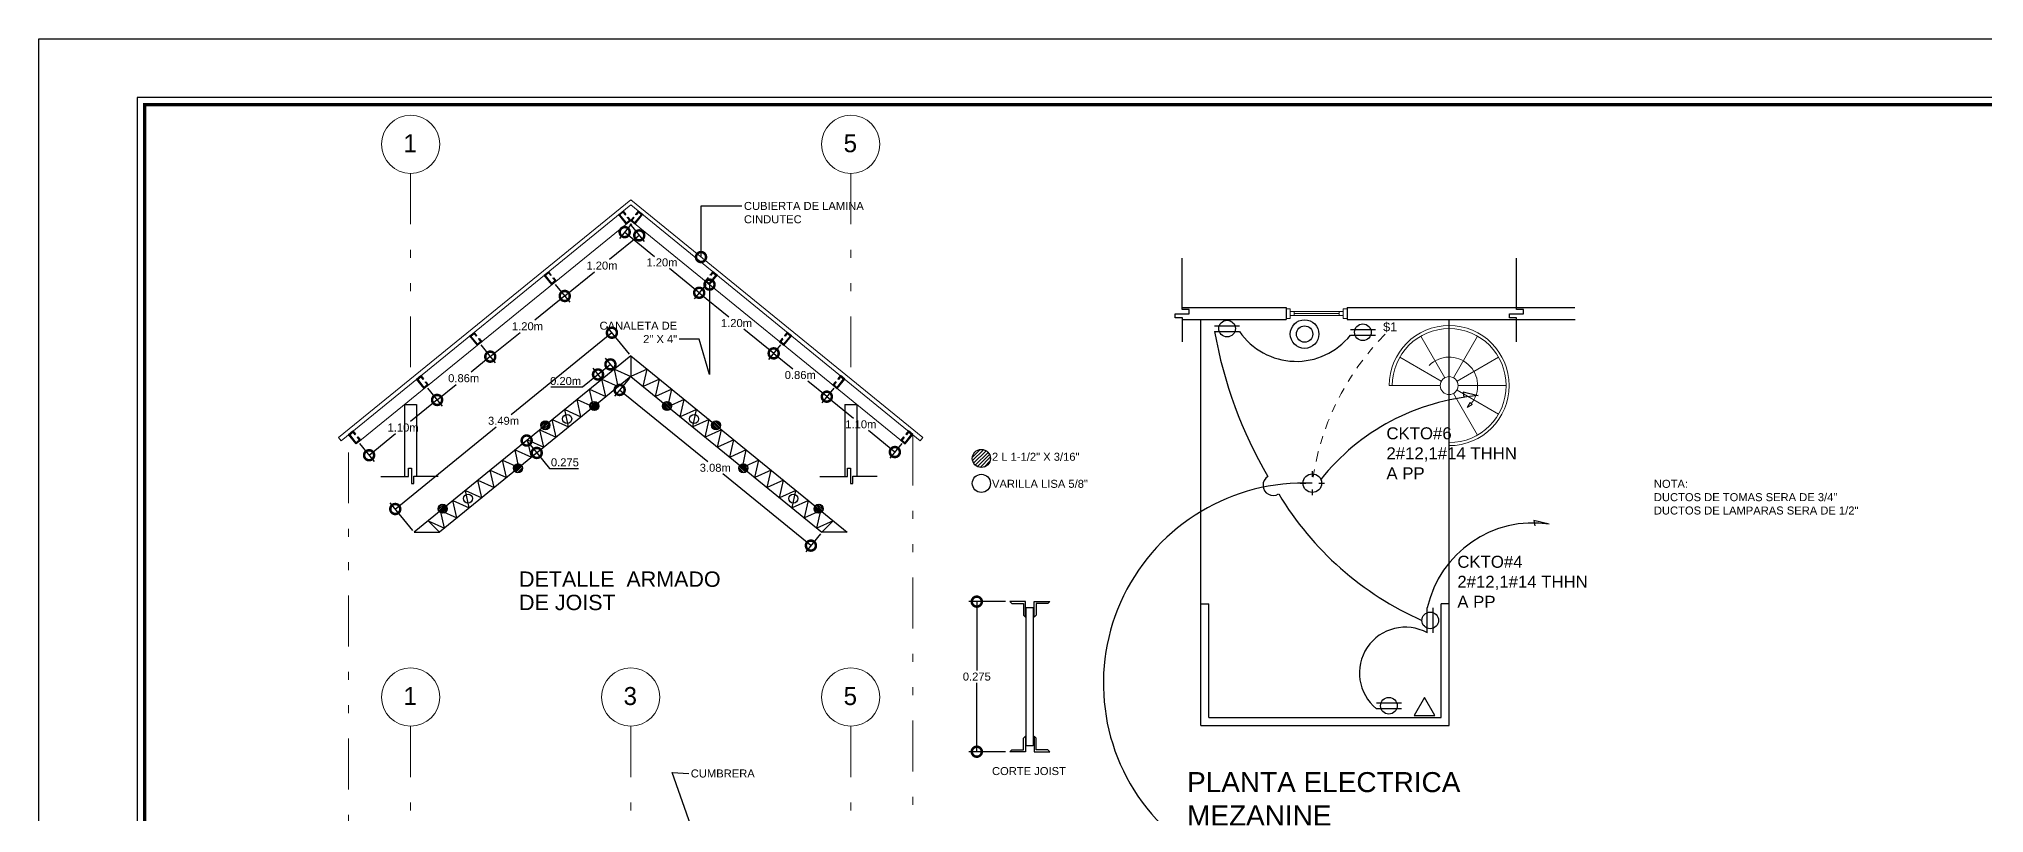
# Model space of a CAD drawing. Header units: inches. Extents: x -22.5 to 70.9, y -14.1 to 48.3.
# Drawn here: x -21.53 to 2.77, y 38.63 to 48.3 of the extents above; entities that cross this region are included whole.
import ezdxf

# ---------------------------------------------------------------- set-up
doc = ezdxf.new("R2010")
doc.units = ezdxf.units.IN
doc.header["$MEASUREMENT"] = 0
doc.linetypes.add('DASHDOT2', pattern=[12.7, 6.35, -3.175, 0, -3.175])
doc.linetypes.add('DIVIDE', pattern=[31.75, 12.7, -6.35, 0, -6.35, 0, -6.35])
for name, color, linetype, lineweight in [('cotas', 1, 'Continuous', 13), ('ejes', 253, 'DIVIDE', 13), ('LAMP', 1, 'Continuous', 25), ('muebles', 6, 'Continuous', 13), ('paredes', 7, 'Continuous', 30), ('pv', 4, 'Continuous', 5), ('rotulacion', 7, 'Continuous', 15), ('textoint', 7, 'Continuous', 20)]:
    doc.layers.add(name, color=color, linetype=linetype, lineweight=lineweight)
for name, color, linetype in [('DETALLE$VIGUETAS', 5, 'Continuous'), ('MODULO', 7, 'Continuous'), ('TOMAC', 1, 'Continuous')]:
    doc.layers.add(name, color=color, linetype=linetype)
doc.styles.add('arial', font='ARIAL.TTF')
doc.styles.add('DIMS', font='ARIAL.TTF')
doc.styles.add('ROMANS', font='romans.shx')
doc.dimstyles.new('DIMS', dxfattribs={"dimtxt": 0.1, "dimasz": 0.25, "dimexe": 0.1, "dimexo": 0.025, "dimgap": 0.025, "dimtad": 1, "dimtih": 1, "dimtoh": 1, "dimzin": 1, "dimdsep": 46, "dimtxsty": 'DIMS', "dimblk1": 'DOTSMALL', "dimblk2": 'DOTSMALL', "dimsah": 1, "dimcen": 0.09, "dimclrd": 9, "dimclre": 9, "dimclrt": 2, "dimazin": 0, "dimtfac": 1, "dimtofl": 0, "dimtmove": 0, "dimatfit": 3, "dimldrblk": 'DOTSMALL', "dimfxl": 1, "dimtolj": 1, "dimtzin": 0, "dimarcsym": 0})

# ---------------------------------------------------------------- blocks, each defined once
blk = doc.blocks.new('HOJA11-17')
blk.add_lwpolyline([(-40.379, 27.285), (2.621, 27.285), (2.621, -0.715), (-40.379, -0.715)], close=True)
blk = doc.blocks.new('canaleta')
at = {"layer": 'paredes'}
for p, q in [((0.025, 0.097), (0.035, 0.097)), ((0.025, 0.053), (0.035, 0.053))]:
    blk.add_line(p, q, dxfattribs=at)
for points in [[(0.035, 0.053), (0.035, 0), (-0.035, 0), (-0.035, 0.15), (0.035, 0.15), (0.035, 0.097)], [(0.025, 0.053), (0.025, 0.01), (-0.025, 0.01), (-0.025, 0.14), (0.025, 0.14), (0.025, 0.097)]]:
    blk.add_lwpolyline(points, dxfattribs=at)
blk = doc.blocks.new('khjk')
at = {"layer": 'muebles', "lineweight": 5}
for p, q in [((7.149, 15.239), (7.149, 15.839)), ((7.093, 15.223), (6.793, 15.743)), ((7.205, 15.224), (7.505, 15.743)), ((7.051, 15.183), (6.532, 15.482)), ((7.248, 15.183), (7.766, 15.482)), ((7.037, 15.126), (6.399, 15.126)), ((7.262, 15.126), (7.862, 15.126)), ((7.149, 15.014), (7.149, 14.376)), ((7.205, 15.029), (7.505, 14.509)), ((7.247, 15.07), (7.766, 14.77)), ((7.412, 14.914), (7.374, 14.851)), ((7.374, 14.851), (7.437, 14.889)), ((7.424, 14.901), (7.412, 14.914)), ((7.424, 14.901), (7.437, 14.889))]:
    blk.add_line(p, q, dxfattribs=at)
blk.add_circle((7.149, 15.126), 0.112, dxfattribs=at)
for radius, start, end in [(0.75, 270, 180), (0.712, 270, 180), (0.356, 320.7106, 135)]:
    blk.add_arc((7.149, 15.126), radius, start, end, dxfattribs=at)
blk = doc.blocks.new('_DOTSMALL')
at = {"color": 0, "linetype": 'ByBlock', "const_width": 0.5}
blk.add_lwpolyline([(-0.0625, 0, 1), (0.0625, 0, 1)], format="xyb", close=True, dxfattribs=at)
blk = doc.blocks.new('*D301')
at = {"layer": 'cotas', "color": 9, "lineweight": -2}
for p, q in [((-14.15, 45.994), (-13.968, 45.771)), ((-14.031, 45.848), (-14.403, 45.546)), ((-15.081, 45.236), (-14.899, 45.013)), ((-14.962, 45.091), (-14.59, 45.393))]:
    blk.add_line(p, q, dxfattribs=at)
at = {"layer": 'Defpoints', "color": 0}
for p in [(-14.166, 46.013), (-15.096, 45.256), (-14.962, 45.091)]:
    blk.add_point(p, dxfattribs=at)
at = {"layer": 'cotas', "color": 9, "lineweight": -2, "xscale": 0.25, "yscale": 0.25, "zscale": 0.25}
for p, rotation in [((-14.031, 45.848), 39.1398884249248), ((-14.962, 45.091), 219.1398884249249)]:
    blk.add_blockref('_DOTSMALL', p, dxfattribs=dict(at, rotation=rotation))
at = {"layer": 'cotas', "color": 2, "insert": (-14.497, 45.47), "char_height": 0.1, "attachment_point": 5, "style": 'DIMS'}
blk.add_mtext('\\A1;1.20m', dxfattribs=at)
blk = doc.blocks.new('*D302')
at = {"layer": 'cotas', "color": 9, "lineweight": -2}
for p, q in [((-15.081, 45.236), (-14.899, 45.013)), ((-14.962, 45.091), (-15.334, 44.788)), ((-15.893, 44.333), (-15.521, 44.636)), ((-16.011, 44.479), (-15.83, 44.256))]:
    blk.add_line(p, q, dxfattribs=at)
at = {"layer": 'Defpoints', "color": 0}
for p in [(-15.096, 45.256), (-16.027, 44.498), (-15.893, 44.333)]:
    blk.add_point(p, dxfattribs=at)
at = {"layer": 'cotas', "color": 9, "lineweight": -2, "xscale": 0.25, "yscale": 0.25, "zscale": 0.25}
for p, rotation in [((-14.962, 45.091), 39.1398884249248), ((-15.893, 44.333), 219.1398884249249)]:
    blk.add_blockref('_DOTSMALL', p, dxfattribs=dict(at, rotation=rotation))
at = {"layer": 'cotas', "color": 2, "insert": (-15.428, 44.712), "char_height": 0.1, "attachment_point": 5, "style": 'DIMS'}
blk.add_mtext('\\A1;1.20m', dxfattribs=at)
blk = doc.blocks.new('*D303')
at = {"layer": 'cotas', "color": 9, "lineweight": -2}
for p, q in [((-15.893, 44.333), (-16.132, 44.139)), ((-16.011, 44.479), (-15.83, 44.256)), ((-16.676, 43.938), (-16.494, 43.715)), ((-16.557, 43.792), (-16.319, 43.987))]:
    blk.add_line(p, q, dxfattribs=at)
at = {"layer": 'Defpoints', "color": 0}
for p in [(-16.027, 44.498), (-16.692, 43.957), (-16.557, 43.792)]:
    blk.add_point(p, dxfattribs=at)
at = {"layer": 'cotas', "color": 9, "lineweight": -2, "xscale": 0.25, "yscale": 0.25, "zscale": 0.25}
for p, rotation in [((-15.893, 44.333), 39.1398884249248), ((-16.557, 43.792), 219.1398884249249)]:
    blk.add_blockref('_DOTSMALL', p, dxfattribs=dict(at, rotation=rotation))
at = {"layer": 'cotas', "color": 2, "insert": (-16.225, 44.063), "char_height": 0.1, "attachment_point": 5, "style": 'DIMS'}
blk.add_mtext('\\A1;0.86m', dxfattribs=at)
blk = doc.blocks.new('*D304')
at = {"layer": 'cotas', "color": 9, "lineweight": -2}
for p, q in [((-16.557, 43.792), (-16.889, 43.523)), ((-16.676, 43.938), (-16.494, 43.715)), ((-17.407, 43.101), (-17.076, 43.371)), ((-17.526, 43.246), (-17.344, 43.023))]:
    blk.add_line(p, q, dxfattribs=at)
at = {"layer": 'Defpoints', "color": 0}
for p in [(-16.692, 43.957), (-17.542, 43.266), (-17.407, 43.101)]:
    blk.add_point(p, dxfattribs=at)
at = {"layer": 'cotas', "color": 9, "lineweight": -2, "xscale": 0.25, "yscale": 0.25, "zscale": 0.25}
for p, rotation in [((-16.557, 43.792), 39.1398884249248), ((-17.407, 43.101), 219.1398884249249)]:
    blk.add_blockref('_DOTSMALL', p, dxfattribs=dict(at, rotation=rotation))
at = {"layer": 'cotas', "color": 2, "insert": (-16.982, 43.447), "char_height": 0.1, "attachment_point": 5, "style": 'DIMS'}
blk.add_mtext('\\A1;1.10m', dxfattribs=at)
blk = doc.blocks.new('*D305')
at = {"layer": 'cotas', "color": 9, "lineweight": -2}
for p, q in [((-14.127, 45.994), (-14.276, 45.811)), ((-14.213, 45.889), (-13.841, 45.586)), ((-13.282, 45.131), (-13.654, 45.434)), ((-13.196, 45.236), (-13.345, 45.054))]:
    blk.add_line(p, q, dxfattribs=at)
at = {"layer": 'Defpoints', "color": 0}
for p in [(-14.111, 46.013), (-13.181, 45.256), (-13.282, 45.131)]:
    blk.add_point(p, dxfattribs=at)
at = {"layer": 'cotas', "color": 9, "lineweight": -2, "xscale": 0.25, "yscale": 0.25, "zscale": 0.25}
for p, rotation in [((-14.213, 45.889), 140.8601115750756), ((-13.282, 45.131), 320.8601115750756)]:
    blk.add_blockref('_DOTSMALL', p, dxfattribs=dict(at, rotation=rotation))
at = {"layer": 'cotas', "color": 2, "insert": (-13.747, 45.51), "char_height": 0.1, "attachment_point": 5, "style": 'DIMS'}
blk.add_mtext('\\A1;1.20m', dxfattribs=at)
blk = doc.blocks.new('*D306')
at = {"layer": 'cotas', "color": 9, "lineweight": -2}
for p, q in [((-13.196, 45.236), (-13.345, 45.054)), ((-13.282, 45.131), (-12.91, 44.829)), ((-12.351, 44.374), (-12.723, 44.676)), ((-12.266, 44.479), (-12.414, 44.296))]:
    blk.add_line(p, q, dxfattribs=at)
at = {"layer": 'Defpoints', "color": 0}
for p in [(-13.181, 45.256), (-12.25, 44.498), (-12.351, 44.374)]:
    blk.add_point(p, dxfattribs=at)
at = {"layer": 'cotas', "color": 9, "lineweight": -2, "xscale": 0.25, "yscale": 0.25, "zscale": 0.25}
for p, rotation in [((-13.282, 45.131), 140.8601115750756), ((-12.351, 44.374), 320.8601115750756)]:
    blk.add_blockref('_DOTSMALL', p, dxfattribs=dict(at, rotation=rotation))
at = {"layer": 'cotas', "color": 2, "insert": (-12.816, 44.752), "char_height": 0.1, "attachment_point": 5, "style": 'DIMS'}
blk.add_mtext('\\A1;1.20m', dxfattribs=at)
blk = doc.blocks.new('*D307')
at = {"layer": 'cotas', "color": 9, "lineweight": -2}
for p, q in [((-12.266, 44.479), (-12.414, 44.296)), ((-12.351, 44.374), (-12.112, 44.179)), ((-11.687, 43.833), (-11.925, 44.027)), ((-11.601, 43.938), (-11.75, 43.755))]:
    blk.add_line(p, q, dxfattribs=at)
at = {"layer": 'Defpoints', "color": 0}
for p in [(-12.25, 44.498), (-11.687, 43.833), (-11.585, 43.957)]:
    blk.add_point(p, dxfattribs=at)
at = {"layer": 'cotas', "color": 9, "lineweight": -2, "xscale": 0.25, "yscale": 0.25, "zscale": 0.25}
for p, rotation in [((-12.351, 44.374), 140.8601115750756), ((-11.687, 43.833), 320.8601115750756)]:
    blk.add_blockref('_DOTSMALL', p, dxfattribs=dict(at, rotation=rotation))
at = {"layer": 'cotas', "color": 2, "insert": (-12.019, 44.103), "char_height": 0.1, "attachment_point": 5, "style": 'DIMS'}
blk.add_mtext('\\A1;0.86m', dxfattribs=at)
blk = doc.blocks.new('*D308')
at = {"layer": 'cotas', "color": 9, "lineweight": -2}
for p, q in [((-11.601, 43.938), (-11.75, 43.755)), ((-11.687, 43.833), (-11.355, 43.563)), ((-10.837, 43.141), (-11.168, 43.411)), ((-10.751, 43.246), (-10.9, 43.064))]:
    blk.add_line(p, q, dxfattribs=at)
at = {"layer": 'Defpoints', "color": 0}
for p in [(-11.585, 43.957), (-10.837, 43.141), (-10.735, 43.266)]:
    blk.add_point(p, dxfattribs=at)
at = {"layer": 'cotas', "color": 9, "lineweight": -2, "xscale": 0.25, "yscale": 0.25, "zscale": 0.25}
for p, rotation in [((-11.687, 43.833), 140.8601115750756), ((-10.837, 43.141), 320.8601115750756)]:
    blk.add_blockref('_DOTSMALL', p, dxfattribs=dict(at, rotation=rotation))
at = {"layer": 'cotas', "color": 2, "insert": (-11.262, 43.487), "char_height": 0.1, "attachment_point": 5, "style": 'DIMS'}
blk.add_mtext('\\A1;1.10m', dxfattribs=at)
blk = doc.blocks.new('TOMA')
at = {"layer": 'TOMAC'}
for p, q in [((-0.122, 0), (-0.122, -0.523)), ((0, 0), (0, -0.523))]:
    blk.add_line(p, q, dxfattribs=at)
blk.add_circle((-0.061, -0.261), 0.174, dxfattribs=at)
at = {"layer": 'TOMAC', "color": 7, "style": 'ROMANS'}
blk.add_attdef('ABC', (-0.332, -0.791), '', height=0.19, dxfattribs=at)
blk = doc.blocks.new('*D410')
at = {"layer": 'cotas', "color": 9, "lineweight": -2}
for p, q in [((-9.456, 41.272), (-9.913, 41.272)), ((-9.813, 41.272), (-9.813, 40.411)), ((-9.813, 39.397), (-9.813, 40.259)), ((-9.456, 39.397), (-9.913, 39.397))]:
    blk.add_line(p, q, dxfattribs=at)
at = {"layer": 'Defpoints', "color": 0}
for p in [(-9.431, 41.272), (-9.813, 39.397), (-9.431, 39.397)]:
    blk.add_point(p, dxfattribs=at)
at = {"layer": 'cotas', "color": 9, "lineweight": -2, "xscale": 0.25, "yscale": 0.25, "zscale": 0.25}
for p, rotation in [((-9.813, 41.272), 90), ((-9.813, 39.397), 270)]:
    blk.add_blockref('_DOTSMALL', p, dxfattribs=dict(at, rotation=rotation))
at = {"layer": 'cotas', "color": 2, "insert": (-9.813, 40.335), "char_height": 0.1, "attachment_point": 5, "style": 'DIMS'}
blk.add_mtext('\\A1;0.275', dxfattribs=at)
blk = doc.blocks.new('*D418')
at = {"layer": 'cotas', "color": 9, "lineweight": -2}
for p, q in [((-15.448, 43.278), (-15.516, 43.222)), ((-15.438, 43.285), (-15.312, 43.13)), ((-15.321, 43.122), (-15.389, 43.067)), ((-15.312, 43.13), (-15.154, 42.936)), ((-15.154, 42.936), (-14.791, 42.936))]:
    blk.add_line(p, q, dxfattribs=at)
at = {"layer": 'Defpoints', "color": 0}
for p in [(-15.428, 43.293), (-15.312, 43.13), (-15.302, 43.138)]:
    blk.add_point(p, dxfattribs=at)
at = {"layer": 'cotas', "color": 9, "lineweight": -2, "xscale": 0.25, "yscale": 0.25, "zscale": 0.25}
for p, rotation in [((-15.438, 43.285), 129.1398884351027), ((-15.312, 43.13), 309.1398884351027)]:
    blk.add_blockref('_DOTSMALL', p, dxfattribs=dict(at, rotation=rotation))
at = {"layer": 'cotas', "color": 2, "insert": (-14.96, 43.012), "char_height": 0.1, "attachment_point": 5, "style": 'DIMS'}
blk.add_mtext('\\A1;0.275', dxfattribs=at)
blk = doc.blocks.new('*D419')
at = {"layer": 'cotas', "color": 9, "lineweight": -2}
for p, q in [((-14.358, 44.196), (-14.454, 44.314)), ((-14.546, 44.11), (-14.74, 43.952)), ((-14.513, 44.07), (-14.609, 44.188)), ((-14.391, 44.236), (-14.546, 44.11)), ((-14.74, 43.952), (-15.138, 43.952))]:
    blk.add_line(p, q, dxfattribs=at)
at = {"layer": 'Defpoints', "color": 0}
for p in [(-14.546, 44.11), (-14.498, 44.051), (-14.342, 44.177)]:
    blk.add_point(p, dxfattribs=at)
at = {"layer": 'cotas', "color": 9, "lineweight": -2, "xscale": 0.25, "yscale": 0.25, "zscale": 0.25}
for p, rotation in [((-14.391, 44.236), 39.13989061330372), ((-14.546, 44.11), 219.1398906133038)]:
    blk.add_blockref('_DOTSMALL', p, dxfattribs=dict(at, rotation=rotation))
at = {"layer": 'cotas', "color": 2, "insert": (-14.951, 44.028), "char_height": 0.1, "attachment_point": 5, "style": 'DIMS'}
blk.add_mtext('\\A1;0.20m', dxfattribs=at)
blk = doc.blocks.new('*D426')
at = {"layer": 'cotas', "color": 9, "lineweight": -2}
for p, q in [((-14.373, 44.632), (-15.633, 43.607)), ((-14.154, 44.362), (-14.437, 44.709)), ((-17.08, 42.429), (-15.82, 43.455)), ((-16.86, 42.16), (-17.143, 42.507))]:
    blk.add_line(p, q, dxfattribs=at)
at = {"layer": 'Defpoints', "color": 0}
for p in [(-14.373, 44.632), (-14.138, 44.343), (-16.845, 42.141)]:
    blk.add_point(p, dxfattribs=at)
at = {"layer": 'cotas', "color": 9, "lineweight": -2, "xscale": 0.25, "yscale": 0.25, "zscale": 0.25}
for p, rotation in [((-14.373, 44.632), 39.13988972764658), ((-17.08, 42.429), 219.1398897276466)]:
    blk.add_blockref('_DOTSMALL', p, dxfattribs=dict(at, rotation=rotation))
at = {"layer": 'cotas', "color": 2, "insert": (-15.727, 43.531), "char_height": 0.1, "attachment_point": 5, "style": 'DIMS'}
blk.add_mtext('\\A1;3.49m', dxfattribs=at)
blk = doc.blocks.new('*D427')
at = {"layer": 'cotas', "color": 9, "lineweight": -2}
for p, q in [((-14.154, 44.066), (-14.339, 43.839)), ((-14.276, 43.917), (-13.174, 43.021)), ((-11.886, 41.972), (-12.987, 42.868)), ((-11.765, 42.121), (-11.949, 41.895))]:
    blk.add_line(p, q, dxfattribs=at)
at = {"layer": 'Defpoints', "color": 0}
for p in [(-14.138, 44.085), (-11.749, 42.141), (-11.886, 41.972)]:
    blk.add_point(p, dxfattribs=at)
at = {"layer": 'cotas', "color": 9, "lineweight": -2, "xscale": 0.25, "yscale": 0.25, "zscale": 0.25}
for p, rotation in [((-14.276, 43.917), 140.8601114021947), ((-11.886, 41.972), 320.8601114021947)]:
    blk.add_blockref('_DOTSMALL', p, dxfattribs=dict(at, rotation=rotation))
at = {"layer": 'cotas', "color": 2, "insert": (-13.081, 42.944), "char_height": 0.1, "attachment_point": 5, "style": 'DIMS'}
blk.add_mtext('\\A1;3.08m', dxfattribs=at)

msp = doc.modelspace()

# ---------------------------------------------------------------- hatches: boundary and pattern name
at = {"layer": 'paredes'}
h = msp.add_hatch(dxfattribs=at)
h.set_pattern_fill('LINE', color=256, scale=0.005, angle=45, style=0)
h.set_pattern_definition([(45, (-140.763978, -44.89987), (-0.0112253202, 0.0112253202), [])])
h.paths.add_polyline_path([(-14.648, 43.716, 1), (-14.536, 43.716, 1)])
h = msp.add_hatch(dxfattribs=at)
h.set_pattern_fill('LINE', color=256, scale=0.005, angle=45, style=0)
h.set_pattern_definition([(135, (112.487104, -44.89987), (0.0112253202, 0.0112253202), [])])
h.paths.add_polyline_path([(-13.741, 43.716, 1), (-13.628, 43.716, 1)])
h = msp.add_hatch(dxfattribs=at)
h.set_pattern_fill('LINE', color=256, scale=0.005, angle=45, style=0)
h.set_pattern_definition([(45, (-141.377467, -45.141287), (-0.0112253202, 0.0112253202), [])])
h.paths.add_polyline_path([(-15.262, 43.475, 1), (-15.149, 43.475, 1)])
h = msp.add_hatch(dxfattribs=at)
h.set_pattern_fill('LINE', color=256, scale=0.005, angle=45, style=0)
h.set_pattern_definition([(135, (113.100593, -45.141287), (0.0112253202, 0.0112253202), [])])
h.paths.add_polyline_path([(-13.128, 43.475, 1), (-13.015, 43.475, 1)])
h = msp.add_hatch(dxfattribs=at)
h.set_pattern_fill('LINE', color=256, scale=0.01, angle=45, style=0)
h.set_pattern_definition([(45, (-262.100104, -134.170723), (-0.0224506403, 0.0224506403), [])])
h.paths.add_polyline_path([(-9.869, 43.061, 1), (-9.643, 43.061, 1)])
h = msp.add_hatch(dxfattribs=at)
h.set_pattern_fill('LINE', color=256, scale=0.005, angle=45, style=0)
h.set_pattern_definition([(45, (-141.719136, -45.677211), (-0.0112253202, 0.0112253202), [])])
h.paths.add_polyline_path([(-15.604, 42.939, 1), (-15.491, 42.939, 1)])
h = msp.add_hatch(dxfattribs=at)
h.set_pattern_fill('LINE', color=256, scale=0.005, angle=45, style=0)
h.set_pattern_definition([(135, (113.442262, -45.677211), (0.0112253202, 0.0112253202), [])])
h.paths.add_polyline_path([(-12.786, 42.939, 1), (-12.673, 42.939, 1)])
h = msp.add_hatch(dxfattribs=at)
h.set_pattern_fill('LINE', color=256, scale=0.005, angle=45, style=0)
h.set_pattern_definition([(45, (-142.659168, -46.18438), (-0.0112253202, 0.0112253202), [])])
h.paths.add_polyline_path([(-16.544, 42.432, 1), (-16.431, 42.432, 1)])
h = msp.add_hatch(dxfattribs=at)
h.set_pattern_fill('LINE', color=256, scale=0.005, angle=45, style=0)
h.set_pattern_definition([(135, (114.382294, -46.18438), (0.0112253202, 0.0112253202), [])])
h.paths.add_polyline_path([(-11.846, 42.432, 1), (-11.733, 42.432, 1)])

# ---------------------------------------------------------------- linework, layer by layer
at = {"layer": 'cotas'}
for p, q in [((-14.138, 46.293), (-17.79, 43.321)), ((-14.138, 46.229), (-17.758, 43.283)), ((-14.138, 46.293), (-10.487, 43.321)), ((-14.138, 46.229), (-10.519, 43.283)), ((-14.138, 46.035), (-17.569, 43.243)), ((-14.138, 46.035), (-10.708, 43.243)), ((-17.79, 43.321), (-17.758, 43.283)), ((-10.487, 43.321), (-10.519, 43.283))]:
    msp.add_line(p, q, dxfattribs=at)
at = {"layer": 'cotas', "linetype": 'DASHDOT2', "ltscale": 0.02}
msp.add_arc((-2.433, 42.342), 3.214, 135.0617, 172.6627, dxfattribs=at)
at = {"layer": 'DETALLE$VIGUETAS', "color": 3}
for points in [[(-9.377, 41.248), (-9.23, 41.248), (-9.23, 41.101), (-9.206, 41.077), (-9.206, 41.272), (-9.401, 41.272)], [(-9.194, 41.197), (-9.108, 41.197), (-9.108, 39.472), (-9.194, 39.472)], [(-8.926, 41.248), (-9.073, 41.248), (-9.073, 41.101), (-9.097, 41.077), (-9.097, 41.272), (-8.902, 41.272)], [(-9.377, 39.421), (-9.23, 39.421), (-9.23, 39.568), (-9.206, 39.592), (-9.206, 39.397), (-9.401, 39.397)], [(-8.926, 39.421), (-9.073, 39.421), (-9.073, 39.568), (-9.097, 39.592), (-9.097, 39.397), (-8.902, 39.397)]]:
    msp.add_lwpolyline(points, close=True, dxfattribs=at)
at = {"layer": 'ejes', "ltscale": 0.05}
for p, q in [((-16.888, 46.622), (-16.888, 44.055)), ((-11.388, 46.622), (-11.388, 44.055)), ((-17.663, 35.351), (-17.663, 43.36)), ((-10.613, 43.36), (-10.613, 38.051)), ((-16.888, 39.715), (-16.888, 23.482)), ((-14.138, 39.715), (-14.138, 34.576)), ((-11.388, 39.715), (-11.388, 23.482))]:
    msp.add_line(p, q, dxfattribs=at)
at = {"layer": 'LAMP', "linetype": 'Continuous'}
for p, q in [((-3.546, 43.845), (-3.737, 43.89)), ((-3.737, 43.89), (-3.727, 43.825)), ((-2.66, 42.24), (-2.851, 42.285)), ((-2.851, 42.285), (-2.841, 42.22))]:
    msp.add_line(p, q, dxfattribs=at)
at = {"layer": 'LAMP'}
for p, q in [((-5.62, 42.903), (-5.62, 42.833)), ((-5.772, 42.752), (-5.701, 42.752)), ((-5.62, 42.671), (-5.62, 42.601)), ((-5.539, 42.752), (-5.469, 42.752))]:
    msp.add_line(p, q, dxfattribs=at)
msp.add_lwpolyline([(-4.09, 39.851), (-4.219, 40.074), (-4.348, 39.851)], close=True, dxfattribs=at)
for centre, radius in [((-5.717, 44.615), 0.179), ((-5.62, 42.752), 0.116)]:
    msp.add_circle(centre, radius, dxfattribs=at)
at = {"layer": 'LAMP', "linetype": 'Continuous'}
msp.add_circle((-5.717, 44.615), 0.102, dxfattribs=at)
at = {"layer": 'LAMP'}
for centre, radius, start, end in [((-1.438, 45.608), 5.489, 190.0846, 210.3626), ((-5.82, 45.135), 0.861, 214.5488, 321.6225), ((-6.109, 42.725), 0.127, 121.0251, 302.3501), ((-2.646, 44.659), 3.961, 211.0265, 246.1023), ((-4.458, 40.379), 0.573, 61.2966, 230.8733)]:
    msp.add_arc(centre, radius, start, end, dxfattribs=at)
at = {"layer": 'LAMP', "linetype": 'Continuous'}
for centre, radius, start, end in [((-3.319, 41.042), 2.813, 94.639, 141.3239), ((-5.725, 40.248), 2.506, 87.6175, 286.9244), ((-2.861, 40.9), 1.355, 81.4765, 167.4645)]:
    msp.add_arc(centre, radius, start, end, dxfattribs=at)
at = {"layer": 'MODULO'}
msp.add_lwpolyline([(20.223, 47.572), (-20.304, 47.572), (-20.304, 20.442)], dxfattribs=at)
at = {"layer": 'MODULO', "const_width": 0.0409}
msp.add_lwpolyline([(20.151, 47.48), (-20.212, 47.48), (-20.212, 20.513)], dxfattribs=at)
at = {"layer": 'paredes'}
for p, q in [((-7.247, 44.946), (-5.945, 44.946)), ((-7.244, 44.796), (-5.945, 44.796)), ((-7.015, 39.726), (-7.015, 44.796)), ((-5.945, 44.946), (-5.945, 44.796)), ((-5.185, 44.946), (-5.185, 44.796)), ((-5.185, 44.946), (-2.338, 44.946)), ((-5.185, 44.796), (-2.335, 44.796)), ((-3.91, 39.726), (-3.91, 44.796)), ((-14.138, 44.343), (-16.845, 42.141)), ((-14.138, 44.343), (-14.138, 44.085)), ((-14.138, 44.343), (-11.432, 42.141)), ((-14.138, 44.343), (-14.138, 44.085)), ((-14.138, 44.085), (-16.528, 42.141)), ((-14.498, 44.051), (-14.294, 43.959)), ((-14.449, 43.833), (-14.498, 44.051)), ((-14.294, 43.959), (-14.342, 44.177)), ((-14.342, 44.177), (-14.138, 44.085)), ((-13.934, 44.177), (-14.138, 44.085)), ((-14.138, 44.085), (-11.749, 42.141)), ((-13.983, 43.959), (-13.934, 44.177)), ((-13.779, 44.051), (-13.983, 43.959)), ((-13.828, 43.833), (-13.779, 44.051)), ((-14.759, 43.58), (-14.808, 43.798)), ((-14.808, 43.798), (-14.604, 43.706)), ((-14.653, 43.925), (-14.449, 43.833)), ((-14.604, 43.706), (-14.653, 43.925)), ((-13.624, 43.925), (-13.828, 43.833)), ((-13.673, 43.706), (-13.624, 43.925)), ((-13.469, 43.798), (-13.673, 43.706)), ((-13.518, 43.58), (-13.469, 43.798)), ((-16.963, 43.736), (-16.963, 42.836)), ((-16.963, 43.736), (-16.813, 43.736)), ((-16.813, 43.736), (-16.813, 42.84)), ((-15.069, 43.328), (-15.118, 43.546)), ((-15.118, 43.546), (-14.914, 43.454)), ((-14.914, 43.454), (-14.963, 43.672)), ((-14.963, 43.672), (-14.759, 43.58)), ((-13.314, 43.672), (-13.518, 43.58)), ((-13.363, 43.454), (-13.314, 43.672)), ((-13.159, 43.546), (-13.363, 43.454)), ((-13.208, 43.328), (-13.159, 43.546)), ((-11.463, 43.736), (-11.463, 42.836)), ((-11.463, 43.736), (-11.313, 43.736)), ((-11.313, 43.736), (-11.313, 42.84)), ((-15.379, 43.075), (-15.428, 43.293)), ((-15.428, 43.293), (-15.224, 43.201)), ((-15.224, 43.202), (-15.273, 43.42)), ((-15.273, 43.42), (-15.069, 43.328)), ((-13.004, 43.42), (-13.208, 43.328)), ((-13.053, 43.202), (-13.004, 43.42)), ((-12.849, 43.293), (-13.053, 43.201)), ((-12.898, 43.075), (-12.849, 43.293)), ((-15.69, 42.823), (-15.738, 43.041)), ((-15.738, 43.041), (-15.535, 42.949)), ((-15.534, 42.949), (-15.583, 43.167)), ((-15.583, 43.167), (-15.379, 43.075)), ((-12.694, 43.167), (-12.897, 43.075)), ((-12.742, 42.949), (-12.694, 43.167)), ((-12.538, 43.041), (-12.742, 42.949)), ((-12.587, 42.823), (-12.538, 43.041)), ((-16, 42.57), (-16.049, 42.788)), ((-16.049, 42.788), (-15.845, 42.697)), ((-15.845, 42.697), (-15.894, 42.915)), ((-15.894, 42.915), (-15.69, 42.823)), ((-12.383, 42.915), (-12.587, 42.823)), ((-12.432, 42.697), (-12.383, 42.915)), ((-12.228, 42.788), (-12.432, 42.697)), ((-12.277, 42.57), (-12.228, 42.788)), ((-16.155, 42.444), (-16.204, 42.662)), ((-16.204, 42.662), (-16, 42.57)), ((-12.073, 42.662), (-12.277, 42.57)), ((-12.122, 42.444), (-12.073, 42.662)), ((-16.465, 42.192), (-16.514, 42.41)), ((-16.514, 42.41), (-16.31, 42.318)), ((-16.31, 42.318), (-16.359, 42.536)), ((-16.359, 42.536), (-16.155, 42.444)), ((-11.918, 42.536), (-12.122, 42.444)), ((-11.967, 42.318), (-11.918, 42.536)), ((-11.763, 42.41), (-11.967, 42.318)), ((-11.812, 42.192), (-11.763, 42.41)), ((-16.845, 42.141), (-16.528, 42.141)), ((-16.528, 42.141), (-16.669, 42.283)), ((-16.669, 42.283), (-16.465, 42.192)), ((-11.608, 42.283), (-11.812, 42.192)), ((-11.749, 42.141), (-11.608, 42.283)), ((-11.432, 42.141), (-11.749, 42.141)), ((-7.015, 41.246), (-6.915, 41.246)), ((-6.915, 39.826), (-6.915, 41.246)), ((-3.91, 41.246), (-4.01, 41.246)), ((-4.01, 39.826), (-4.01, 41.246)), ((-7.015, 39.726), (-3.91, 39.726)), ((-6.915, 39.826), (-4.01, 39.826))]:
    msp.add_line(p, q, dxfattribs=at)
for points in [[(-7.244, 44.518), (-7.244, 44.818), (-7.334, 44.818), (-7.334, 44.868), (-7.161, 44.868), (-7.161, 44.922), (-7.247, 44.922), (-7.247, 45.564)], [(-3.067, 44.518), (-3.067, 44.818), (-3.157, 44.818), (-3.157, 44.868), (-2.983, 44.868), (-2.983, 44.922), (-3.069, 44.922), (-3.069, 45.564)], [(-17.259, 42.836), (-16.914, 42.836), (-16.914, 42.941), (-16.878, 42.941), (-16.878, 42.746), (-16.878, 42.746), (-16.85, 42.746), (-16.85, 42.84), (-16.544, 42.84)], [(-11.773, 42.836), (-11.427, 42.836), (-11.427, 42.941), (-11.391, 42.941), (-11.391, 42.746), (-11.391, 42.746), (-11.363, 42.746), (-11.363, 42.84), (-11.057, 42.84)]]:
    msp.add_lwpolyline(points, dxfattribs=at)
for centre, radius in [((-14.592, 43.716), 0.0564), ((-13.685, 43.716), 0.0564), ((-15.205, 43.475), 0.0564), ((-14.932, 43.555), 0.0564), ((-13.345, 43.555), 0.0564), ((-13.071, 43.475), 0.0564), ((-9.756, 43.061), 0.113), ((-15.547, 42.939), 0.0564), ((-12.73, 42.939), 0.0564), ((-9.756, 42.75), 0.113), ((-16.171, 42.56), 0.0564), ((-12.106, 42.56), 0.0564), ((-16.487, 42.432), 0.0564), ((-11.79, 42.432), 0.0564)]:
    msp.add_circle(centre, radius, dxfattribs=at)
at = {"layer": 'pv', "linetype": 'Continuous'}
for p, q in [((-5.945, 44.931), (-5.945, 44.811)), ((-5.895, 44.931), (-5.945, 44.931)), ((-5.945, 44.811), (-5.895, 44.811)), ((-5.895, 44.811), (-5.895, 44.931)), ((-5.895, 44.896), (-5.235, 44.896)), ((-5.895, 44.846), (-5.895, 44.896)), ((-5.235, 44.846), (-5.895, 44.846)), ((-5.845, 44.846), (-5.845, 44.896)), ((-5.845, 44.871), (-5.285, 44.871)), ((-5.285, 44.846), (-5.285, 44.896)), ((-5.235, 44.811), (-5.235, 44.931)), ((-5.235, 44.931), (-5.185, 44.931)), ((-5.235, 44.896), (-5.235, 44.846)), ((-5.185, 44.811), (-5.235, 44.811)), ((-5.185, 44.931), (-5.185, 44.811))]:
    msp.add_line(p, q, dxfattribs=at)
at = {"layer": 'rotulacion'}
for centre in [(-16.888, 46.986), (-11.388, 46.986), (-16.888, 40.079), (-14.138, 40.079), (-11.388, 40.079)]:
    msp.add_circle(centre, 0.364, dxfattribs=at)

# ---------------------------------------------------------------- block references
at = {"layer": 'cotas', "rotation": 39.14}
for p in [(-14.166, 46.013), (-15.096, 45.256), (-16.027, 44.498), (-16.692, 43.957), (-17.542, 43.266)]:
    msp.add_blockref('canaleta', p, dxfattribs=at)
at = {"layer": 'cotas', "xscale": -1, "rotation": 320.86}
for p in [(-14.111, 46.013), (-13.181, 45.256), (-12.25, 44.498), (-11.585, 43.957), (-10.735, 43.266)]:
    msp.add_blockref('canaleta', p, dxfattribs=at)
at = {"layer": 'Defpoints', "xscale": 1.046400000000006, "yscale": 1.021874999999994, "zscale": 1.021875}
msp.add_blockref('HOJA11-17', (20.719, 20.421), dxfattribs=at)
at = {"layer": 'LAMP', "linetype": 'Continuous', "xscale": 0.5999999999999659, "yscale": 0.6000000000000227, "zscale": 0.6}
for p, rotation in [((-6.842, 44.72), 90), ((-5.145, 44.674), 90), ((-4.183, 40.881), 180), ((-4.82, 40.008), 90)]:
    msp.add_blockref('TOMA', p, dxfattribs=dict(at, rotation=rotation))
at = {"layer": 'paredes'}
msp.add_blockref('khjk', (-11.059, 28.845), dxfattribs=at)

# ---------------------------------------------------------------- texts
at = {"layer": 'cotas', "color": 2, "char_height": 0.1, "style": 'DIMS'}
for s, insert, attachment_point in [('\\A1;CUBIERTA DE LAMINA\\PCINDUTEC', (-12.723, 46.266), 1), ('CANALETA DE\\P2" X 4"', (-13.557, 44.503), 9), ('\\A1;CUMBRERA', (-13.387, 39.175), 1)]:
    msp.add_mtext(s, dxfattribs=dict(at, insert=insert, attachment_point=attachment_point))
at = {"layer": 'cotas', "linetype": 'Continuous', "attachment_point": 1, "style": 'arial'}
for s, insert, char_height, width in [('$1', (-4.735, 44.761), 0.1125, 2.54775), ('CKTO#6\\P2#12,1#14 THHN\\PA PP', (-4.694, 43.45), 0.15, 3.397), ('CKTO#4\\P2#12,1#14 THHN\\PA PP', (-3.808, 41.845), 0.15, 3.397)]:
    msp.add_mtext(s, dxfattribs=dict(at, insert=insert, char_height=char_height, width=width))
at = {"layer": 'cotas', "color": 2, "linetype": 'Continuous', "char_height": 0.1, "attachment_point": 1, "style": 'DIMS'}
for s, insert in [('2 L 1-1/2" X 3/16"', (-9.623, 43.132)), ('VARILLA LISA 5/8"', (-9.623, 42.794)), ('NOTA:\\PDUCTOS DE TOMAS SERA DE 3/4"\\PDUCTOS DE LAMPARAS SERA DE 1/2"', (-1.352, 42.794)), ('CORTE JOIST', (-9.623, 39.205))]:
    msp.add_mtext(s, dxfattribs=dict(at, insert=insert))
at = {"layer": 'muebles', "insert": (-7.185, 39.142), "char_height": 0.25, "width": 12.1915, "attachment_point": 1}
msp.add_mtext('{\\fArial|b0|i0|c0|p34;PLANTA ELECTRICA \\PMEZANINE}', dxfattribs=at)
at = {"layer": 'rotulacion'}
for s, p in [('1', (-16.977, 46.887)), ('5', (-11.477, 46.887)), ('1', (-16.977, 39.98)), ('3', (-14.227, 39.98)), ('5', (-11.477, 39.98))]:
    msp.add_text(s, height=0.225, dxfattribs=at).set_placement(p)
at = {"layer": 'textoint', "style": 'arial'}
for s, p in [('DETALLE  ARMADO', (-15.533, 41.457)), ('DE JOIST', (-15.533, 41.166))]:
    msp.add_text(s, height=0.192, dxfattribs=at).set_placement(p)

# ---------------------------------------------------------------- dimensions: what is measured, and where the dimension line sits
at = {"layer": 'cotas'}
for p1, p2, distance, picture, middle in [((-14.166, 46.013), (-15.096, 45.256), 0.212, '*D301', (-14.497, 45.47)), ((-14.111, 46.013), (-13.181, 45.256), -0.16, '*D305', (-13.747, 45.51)), ((-16.845, 42.141), (-14.138, 44.343), 0.372, '*D426', (-15.727, 43.531)), ((-14.342, 44.177), (-14.498, 44.051), -0.076, '*D419', (-14.951, 44.028)), ((-14.138, 44.085), (-11.749, 42.141), -0.217, '*D427', (-13.081, 42.944))]:
    dim = msp.add_aligned_dim(p1=p1, p2=p2, distance=distance, dimstyle='DIMS', override={"dimpost": 'm'}, dxfattribs=at)
    dim.commit()
    dim.dimension.update_dxf_attribs({"geometry": picture, "text_midpoint": middle})
for base, p1, p2, angle, picture, middle in [((-15.893, 44.333), (-15.096, 45.256), (-16.027, 44.498), 39.1399, '*D302', (-15.428, 44.712)), ((-12.351, 44.374), (-13.181, 45.256), (-12.25, 44.498), 140.8601, '*D306', (-12.816, 44.752)), ((-16.557, 43.792), (-16.027, 44.498), (-16.692, 43.957), 39.1399, '*D303', (-16.225, 44.063)), ((-11.687, 43.833), (-12.25, 44.498), (-11.585, 43.957), 140.8601, '*D307', (-12.019, 44.103)), ((-17.407, 43.101), (-16.692, 43.957), (-17.542, 43.266), 39.1399, '*D304', (-16.982, 43.447)), ((-10.837, 43.141), (-11.585, 43.957), (-10.735, 43.266), 140.8601, '*D308', (-11.262, 43.487))]:
    dim = msp.add_linear_dim(base=base, p1=p1, p2=p2, angle=angle, dimstyle='DIMS', override={"dimpost": 'm', "dimtmove": 1}, dxfattribs=at)
    dim.commit()
    dim.dimension.update_dxf_attribs({"geometry": picture, "text_midpoint": middle})
dim = msp.add_aligned_dim(p1=(-15.428, 43.293), p2=(-15.302, 43.138), distance=-0.013, text='0.275', dimstyle='DIMS', override={"dimpost": 'm'}, dxfattribs=at)
dim.commit()
dim.dimension.update_dxf_attribs({"geometry": '*D418', "text_midpoint": (-14.96, 43.012)})
dim = msp.add_linear_dim(base=(-9.813, 39.397), p1=(-9.431, 41.272), p2=(-9.431, 39.397), angle=90, text='0.275', dimstyle='DIMS', override={"dimpost": 'm', "dimtmove": 1}, dxfattribs=at)
dim.commit()
dim.dimension.update_dxf_attribs({"geometry": '*D410', "text_midpoint": (-9.813, 40.335)})

# ---------------------------------------------------------------- leaders
at = {"layer": 'cotas', "annotation_type": 0, "has_hookline": 1}
for points, hookline_direction, text_width in [([(-13.259, 45.577), (-13.259, 46.216), (-12.748, 46.216)], 0, 1.491), ([(-13.153, 45.233), (-13.153, 44.108), (-13.282, 44.553), (-13.532, 44.553)], 1, 0.956), ([(-12.763, 36.701), (-13.618, 39.137), (-13.412, 39.125)], 0, 0.793)]:
    msp.add_leader(points, dimstyle='DIMS', override={"dimgap": 0.025, "dimtad": 0}, dxfattribs=dict(at, hookline_direction=hookline_direction, text_width=text_width))

doc.saveas('drawing.dxf')
